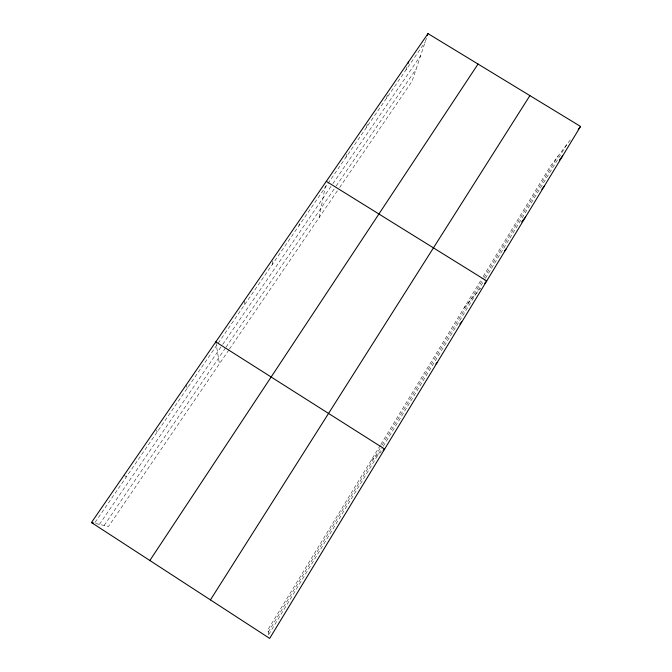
<?xml version="1.0" encoding="UTF-8"?>
<svg xmlns="http://www.w3.org/2000/svg" width="672" height="672" viewBox="0 0 672 672"><rect width="100%" height="100%" fill="white"/><g stroke="black" fill="none" stroke-linecap="round" stroke-linejoin="round"><path stroke-width="0.5" stroke-dasharray="3.36 2.52" d="M272.278 264.508L272.563 260.35M299.032 225.574L299.3 223.642M319.208 217.442L325.408 185.884M345.971 157.265L346.66 154.342M366.433 127.487L367.391 123.875M386.442 98.364L387.559 94.55M406.022 69.871L406.862 67.2M426.434 38.254L412.02 81.337L339.108 188.261M380.318 445.284L267.775 629.95L269.144 636.082M380.856 444.402L482.11 278.267M483.176 276.511L550.477 166.076L570.948 139.087M268.254 632.1L381.637 445.88M382.183 444.998L483.462 278.662M484 277.771L558.222 155.862M268.783 634.46L382.729 447.124M383.275 446.233L484.865 279.208M485.402 278.326L566.639 144.774M104.16 525.462L225.464 347.995M226.044 347.147L335.605 186.85M336.193 185.993L416.136 69.031M228.866 349.944L108.503 526.47L95.474 523.463M229.454 349.079L338.537 189.109M99.406 524.37L222.172 345.232M222.751 344.383L332.329 184.489M332.909 183.641L420.613 55.667M95.08 522.379L217.627 344.047M218.215 343.182L327.382 184.321M327.961 183.481L425.191 41.983M464.117 307.776L480.782 288.002M371.196 460.253L381.494 451.676M123.984 475.28L126.361 476.851M155.518 429.467L157.29 431.852M186.11 385.022L187.303 388.172M215.804 341.88L219.442 363.77M244.658 300.913L244.759 304.559"/><path stroke-width="1.01" d="M407.988 63.63L408.551 61.849M427.367 35.465L427.997 33.6L580.541 126.445L269.665 638.4L91.459 522.539L427.997 33.6M210.437 599.894L529.897 95.626M149.848 560.498L478.036 64.058M578.197 129.536L580.541 126.445M559.448 160.079L562.607 155.98M541.867 189.244L544.27 186.178M521.623 221.928L525.521 217.056M504.512 250.874L506.344 248.64M484.722 283.324L486.721 280.955L326.306 181.339M459.875 323.921L461.689 321.863M435.868 363.947L437.161 362.569M383.065 450.366L384.653 449.039L215.804 341.88M91.459 522.539L93.484 523.001"/></g></svg>
